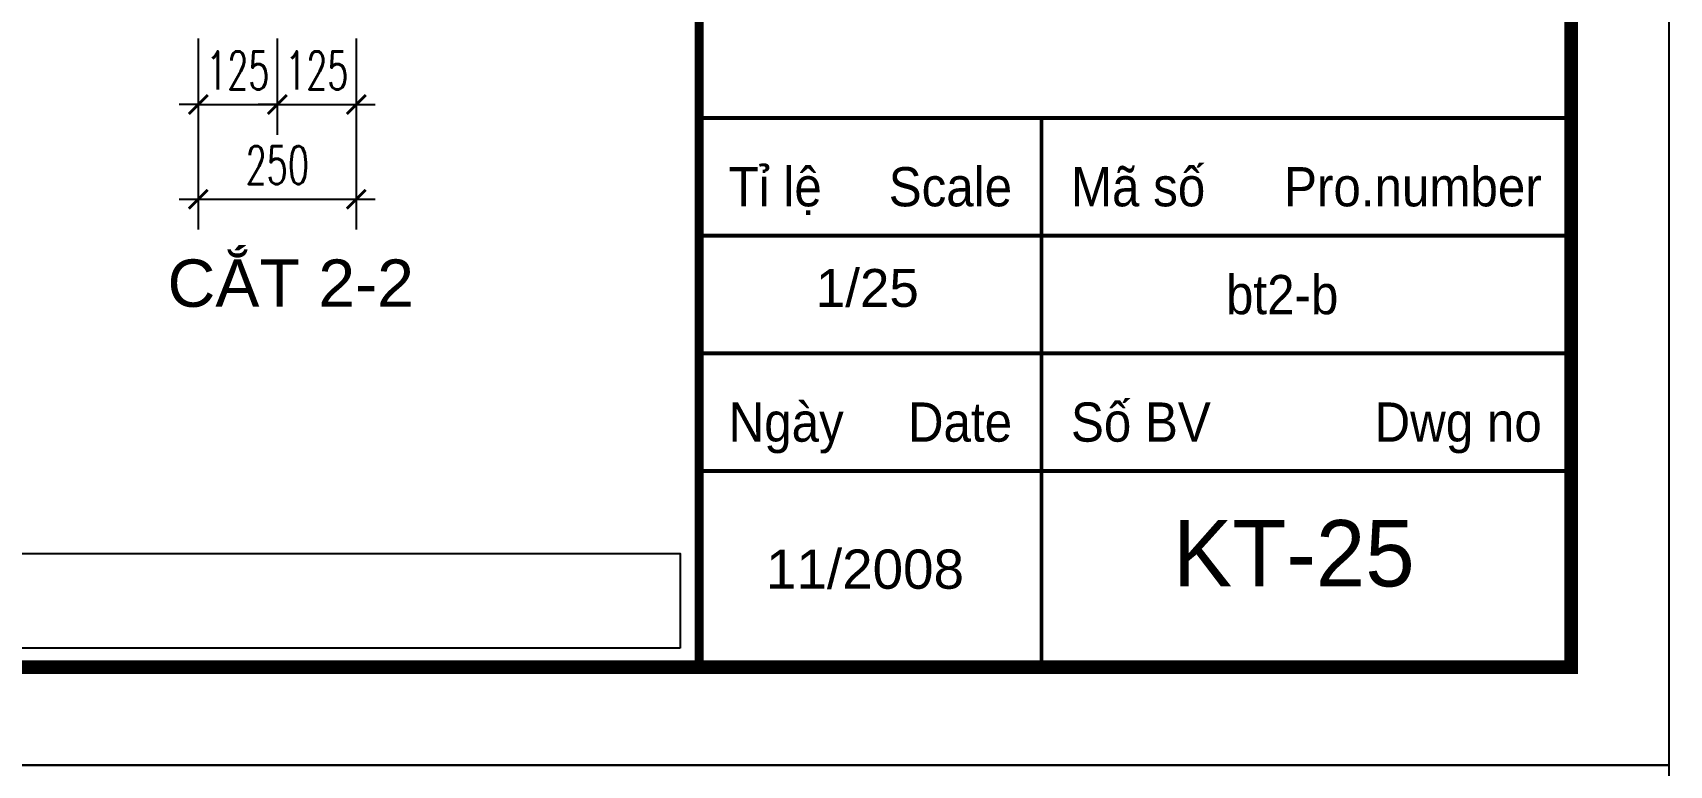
# Model space of a CAD drawing. Header units: millimetres. Extents: x -229618 to 2906, y -178063 to 96806.
# Drawn here: x -10333 to -7743, y -65885 to -64725 of the extents above; entities that cross this region are included whole.
import ezdxf
from ezdxf.enums import TextEntityAlignment as Align

# ---------------------------------------------------------------- set-up
doc = ezdxf.new("R2010")
doc.units = ezdxf.units.MM
doc.header["$LTSCALE"] = 200
doc.header["$MEASUREMENT"] = 0
doc.header["$PDMODE"] = 3
doc.header["$PDSIZE"] = 50
doc.layers.get('0').update_dxf_attribs({"color": 95, "linetype": 'CONTINUOUS'})
doc.layers.get('DEFPOINTS').update_dxf_attribs({"linetype": 'CONTINUOUS'})
for name, color, linetype in [('CUA', 145, 'CONTINUOUS'), ('DIM', 251, 'CONTINUOUS'), ('KHUNGTEN', 7, 'CONTINUOUS'), ('TEXT', 33, 'CONTINUOUS')]:
    doc.layers.add(name, color=color, linetype=linetype)
doc.layers.add('in', color=203, linetype='CONTINUOUS', lineweight=5, plot=False)
doc.styles.add('Aria H iso', font='Vharial_0.ttf')
doc.styles.add('Arial iso', font='vnarial_0.ttf')
doc.styles.add('Scale', font='vnsimli.shx', dxfattribs={"width": 0.65, "bigfont": 'bigfont.shx'})
doc.styles.add('TEXT1', font='Vhavan_0.ttf', dxfattribs={"height": 200})
doc.dimstyles.new('Scale', dxfattribs={"dimscale": 75, "dimtxt": 2, "dimasz": 1, "dimexe": 1.6, "dimexo": 0, "dimgap": 0.8, "dimtad": 1, "dimdec": 0, "dimzin": 0, "dimdsep": 46, "dimtxsty": 'Scale', "dimblk": 'ARCHTICK', "dimcen": 0.1, "dimdle": 1, "dimclrd": 256, "dimclre": 256, "dimclrt": 3, "dimadec": 0, "dimazin": 0, "dimtfac": 1, "dimtdec": 0, "dimtix": 1, "dimtmove": 2, "dimatfit": 3, "dimldrblk": 'ARCHTICK', "dimfxl": 0, "dimtolj": 1, "dimtzin": 0, "dimarcsym": 0})

# ---------------------------------------------------------------- blocks, each defined once
blk = doc.blocks.new('KhungA3')
at = {"layer": 'DEFPOINTS', "color": 8}
blk.add_lwpolyline([(-3.738, 3.813), (416.305, 3.813), (416.305, 300.813), (-3.738, 300.813)], close=True, dxfattribs=at)
at = {"layer": 'KHUNGTEN', "color": 4}
for points, const_width in [([(7.542, 8.987), (411.131, 8.987), (411.131, 295.639), (7.542, 295.639)], 0.724), ([(365.131, 295.639), (411.131, 295.639), (411.131, 8.987), (365.131, 8.987)], 0.466)]:
    blk.add_lwpolyline(points, close=True, dxfattribs=dict(at, const_width=const_width))
at = {"layer": 'KHUNGTEN', "color": 8, "const_width": 0.207}
for points in [[(365.131, 37.963), (411.131, 37.963)], [(383.19, 37.963), (383.19, 8.987)], [(365.131, 31.754), (411.131, 31.754)], [(365.131, 25.545), (411.131, 25.545)], [(365.131, 19.336), (411.131, 19.336)]]:
    blk.add_lwpolyline(points, dxfattribs=at)
at = {"layer": 'KHUNGTEN', "color": 8, "style": 'Arial iso', "width": 0.9}
for s, p in [('TØ lÖ', (366.683, 33.306)), ('M· sè', (384.743, 33.306)), ('bt2-b   ', (392.92, 27.615)), ('Ngµy', (366.683, 20.888)), ('Sè BV', (384.743, 20.888))]:
    blk.add_text(s, height=2.0697, dxfattribs=at).set_placement(p)
for s, p in [('Scale', (381.638, 33.306)), ('Pro.number', (409.579, 33.306)), ('Date', (381.638, 20.888)), ('Dwg no', (409.579, 20.888))]:
    blk.add_text(s, height=2.0697, dxfattribs=at).set_placement(p, align=Align.RIGHT)
at = {"layer": 'KHUNGTEN', "color": 7, "style": 'Arial iso'}
blk.add_text('11/2008', height=2.0697, dxfattribs=at).set_placement((373.877, 14.162), align=Align.MIDDLE_CENTER)
blk = doc.blocks.new('_ArchTick')
at = {"color": 0, "linetype": 'ByBlock', "const_width": 0.15}
blk.add_lwpolyline([(-0.5, -0.5), (0.5, 0.5)], dxfattribs=at)
blk = doc.blocks.new('*D562')
at = {"layer": 'DEFPOINTS', "color": 0, "linetype": 'Continuous'}
for p in [(-10071, -64734.2), (-9946, -64734.2), (-9946, -64838.9)]:
    blk.add_point(p, dxfattribs=at)
at = {"layer": 'DIM', "linetype": 'Continuous', "lineweight": -2}
for p, q in [((-10071, -64734.2), (-10071, -64886.9)), ((-9946, -64734.2), (-9946, -64886.9)), ((-10071, -64838.9), (-10101, -64838.9)), ((-10071, -64838.9), (-9946, -64838.9)), ((-9946, -64838.9), (-9916, -64838.9))]:
    blk.add_line(p, q, dxfattribs=at)
at = {"layer": 'DIM', "linetype": 'Continuous', "lineweight": -2, "xscale": 30, "yscale": 30, "zscale": 30}
blk.add_blockref('_ArchTick', (-10071, -64838.9), dxfattribs=at)
at = {"layer": 'DIM', "linetype": 'Continuous', "lineweight": -2, "xscale": 30, "yscale": 30, "zscale": 30, "rotation": 180}
blk.add_blockref('_ArchTick', (-9946, -64838.9), dxfattribs=at)
at = {"layer": 'DIM', "color": 3, "linetype": 'Continuous', "insert": (-10008.5, -64784.9), "char_height": 60, "attachment_point": 5, "style": 'Scale'}
blk.add_mtext('\\A1;125', dxfattribs=at)
blk = doc.blocks.new('*D563')
at = {"layer": 'DEFPOINTS', "color": 0, "linetype": 'Continuous'}
for p in [(-9946, -64734.2), (-9821, -64734.2), (-9821, -64838.9)]:
    blk.add_point(p, dxfattribs=at)
at = {"layer": 'DIM', "linetype": 'Continuous', "lineweight": -2}
for p, q in [((-9946, -64734.2), (-9946, -64886.9)), ((-9821, -64734.2), (-9821, -64886.9)), ((-9946, -64838.9), (-9976, -64838.9)), ((-9946, -64838.9), (-9821, -64838.9)), ((-9821, -64838.9), (-9791, -64838.9))]:
    blk.add_line(p, q, dxfattribs=at)
at = {"layer": 'DIM', "linetype": 'Continuous', "lineweight": -2, "xscale": 30, "yscale": 30, "zscale": 30}
blk.add_blockref('_ArchTick', (-9946, -64838.9), dxfattribs=at)
at = {"layer": 'DIM', "linetype": 'Continuous', "lineweight": -2, "xscale": 30, "yscale": 30, "zscale": 30, "rotation": 180}
blk.add_blockref('_ArchTick', (-9821, -64838.9), dxfattribs=at)
at = {"layer": 'DIM', "color": 3, "linetype": 'Continuous', "insert": (-9883.5, -64784.9), "char_height": 60, "attachment_point": 5, "style": 'Scale'}
blk.add_mtext('\\A1;125', dxfattribs=at)
blk = doc.blocks.new('*D564')
at = {"layer": 'DEFPOINTS', "color": 0, "linetype": 'Continuous'}
for p in [(-10071, -64734.2), (-9821, -64734.2), (-9821, -64988.9)]:
    blk.add_point(p, dxfattribs=at)
at = {"layer": 'DIM', "linetype": 'Continuous', "lineweight": -2}
for p, q in [((-10071, -64734.2), (-10071, -65036.9)), ((-9821, -64734.2), (-9821, -65036.9)), ((-10101, -64988.9), (-9791, -64988.9))]:
    blk.add_line(p, q, dxfattribs=at)
at = {"layer": 'DIM', "linetype": 'Continuous', "lineweight": -2, "xscale": 30, "yscale": 30, "zscale": 30, "rotation": 180}
blk.add_blockref('_ArchTick', (-10071, -64988.9), dxfattribs=at)
at = {"layer": 'DIM', "linetype": 'Continuous', "lineweight": -2, "xscale": 30, "yscale": 30, "zscale": 30}
blk.add_blockref('_ArchTick', (-9821, -64988.9), dxfattribs=at)
at = {"layer": 'DIM', "color": 3, "linetype": 'Continuous', "insert": (-9946, -64934.9), "char_height": 60, "attachment_point": 5, "style": 'Scale'}
blk.add_mtext('\\A1;250', dxfattribs=at)

msp = doc.modelspace()

# ---------------------------------------------------------------- linework, layer by layer
at = {"layer": 'CUA'}
msp.add_lwpolyline([(-9308.3, -65699.7), (-14286, -65699.7), (-14286, -65549.7), (-9308.3, -65549.7)], close=True, dxfattribs=at)
at = {"layer": 'in', "linetype": 'Continuous'}
msp.add_lwpolyline([(-20344.3, -56974.9), (-7743, -56974.9), (-7743, -65884.9), (-20344.3, -65884.9)], close=True, dxfattribs=at)

# ---------------------------------------------------------------- block references
at = {"layer": 'KHUNGTEN'}
ref = msp.add_blockref('KhungA3', (-20232.2, -65999.3), dxfattribs=dict(at, xscale=30, yscale=30, zscale=30.00000000000154))
ref.add_attrib('SOBANVE', 'kt-25', dxfattribs={"color": 1, "height": 105, "style": 'TEXT1'}).set_placement((-8337.2, -65549.3), align=Align.MIDDLE_CENTER)
ref.add_attrib('TILE', '1/25', dxfattribs={"color": 1, "height": 60, "style": 'Arial iso'}).set_placement((-9012.2, -65129.3), align=Align.MIDDLE_CENTER)
at = {"layer": 'KHUNGTEN', "xscale": 30, "yscale": 30, "zscale": 30.00000000000154}
msp.add_blockref('KhungA3', (-20232.2, -74909.3), dxfattribs=at)

# ---------------------------------------------------------------- texts
at = {"layer": 'TEXT', "style": 'Aria H iso'}
msp.add_text('c¾t 2-2', height=75, dxfattribs=at).set_placement((-9924.7, -65159.2), align=Align.CENTER)

# ---------------------------------------------------------------- dimensions: what is measured, and where the dimension line sits
at = {"layer": 'DIM', "linetype": 'Continuous'}
for base, p1, p2, picture, middle in [((-9946, -64838.9), (-10071, -64734.2), (-9946, -64734.2), '*D562', (-10008.5, -64784.9)), ((-9821, -64988.9), (-10071, -64734.2), (-9821, -64734.2), '*D564', (-9946, -64934.9)), ((-9821, -64838.9), (-9946, -64734.2), (-9821, -64734.2), '*D563', (-9883.5, -64784.9))]:
    dim = msp.add_linear_dim(base=base, p1=p1, p2=p2, dimstyle='Scale', override={"dimscale": 30}, dxfattribs=at)
    dim.commit()
    dim.dimension.update_dxf_attribs({"geometry": picture, "text_midpoint": middle})

doc.saveas('drawing.dxf')
